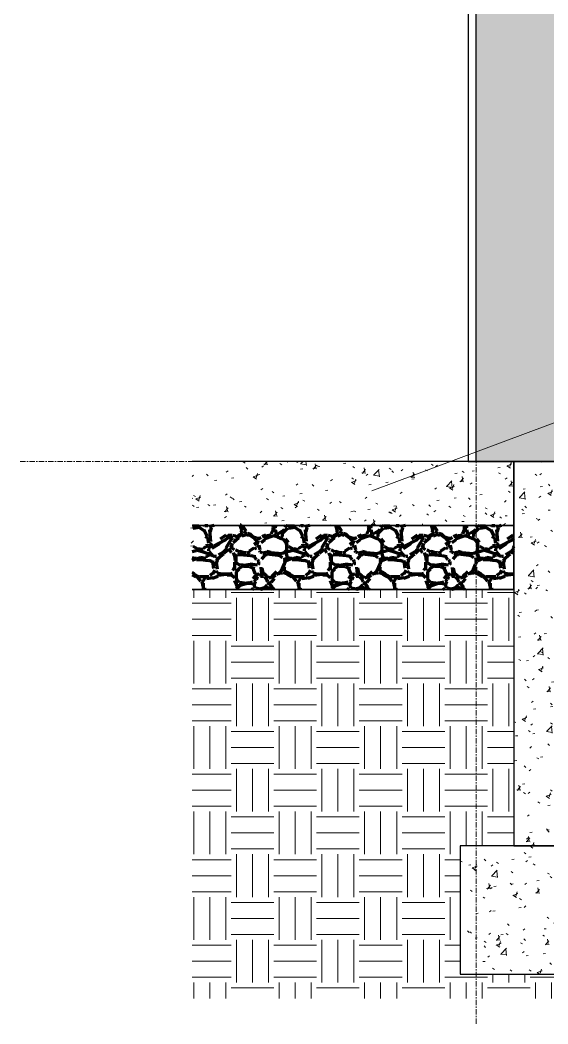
# Model space of a CAD drawing. Header units: inches. Extents: x 22745 to 23280, y -53 to 309.
# Drawn here: x 22744.6 to 22794, y -52.7 to 41.3 of the extents above; entities that cross this region are included whole.
import ezdxf

# ---------------------------------------------------------------- set-up
doc = ezdxf.new("R2010")
doc.units = ezdxf.units.IN
doc.header["$MEASUREMENT"] = 0
doc.linetypes.add('Grid Line 1_2_', pattern=[0.875, 0.5, -0.125, 0.125, -0.125])
for name, color, linetype, lineweight in [('A-ANNO-IDEN', 131, 'Continuous', 9), ('A-FLOR', 192, 'Continuous', 30), ('A-FLOR-LEVL', 51, 'Continuous', 9), ('A-FLOR-MCUT', 51, 'Continuous', 18), ('A-FLOR-PATT', 8, 'Continuous', 70), ('A-WALL', 113, 'Continuous', 30), ('A-WALL-PATT', 111, 'Continuous', 70), ('C-BLDG-PADS', 91, 'Continuous', 200), ('C-TOPO', 7, 'Continuous', 30), ('L-SITE-WALL', 31, 'Continuous', 30), ('S-FNDN', 32, 'Continuous', 30), ('S-GRID', 1, 'Continuous', 9)]:
    doc.layers.add(name, color=color, linetype=linetype, lineweight=lineweight)
pattern_1 = [(50, (22020.337, 107.706), (4.590705, -0.401868), [0.48, -5.28]), (355, (22020.337, 107.706), (-0.887837, 4.813698), [0.384, -4.224]), (100.451, (22020.719, 107.673), (3.70197, 4.412723), [0.408, -4.487]), (46.184, (22020.337, 108.986), (6.83066, -1.059043), [0.72, -7.92]), (96.636, (22020.906, 108.898), (5.981664, 6.234015), [0.612, -6.731]), (351.184, (22020.337, 108.986), (5.98208, 6.233824), [0.576, -6.336]), (21, (22020.977, 108.666), (3.820292, -2.5771), [0.48, -5.28]), (326, (22020.977, 108.666), (1.557207, 4.640587), [0.384, -4.224]), (71.451, (22021.295, 108.452), (5.377147, 2.064703), [0.408, -4.487]), (37.5, (22020.337, 107.706), (0.077972, 2.1307863), [0.211, -3.962, 0.211, -4.077, -4.24]), (37.5, (22020.337, 107.706), (0.077972, 2.1307863), [-8.461, 0.211, -4.029]), (7.5, (22020.337, 107.706), (1.683907, 2.5243905), [0.211, -2.234, 0.211, -3.866, -1.616]), (7.5, (22020.337, 107.706), (1.683907, 2.5243905), [-6.522, 0.211, -1.405]), (327.5, (22018.909, 107.706), (3.416527, -0.1442966), [0.211, -1.389, 0.211, -4.781, -6.624]), (327.5, (22018.909, 107.706), (3.416527, -0.1442966), [-6.592, 0.211, -6.413]), (317.5, (22018.269, 107.706), (3.732463, 0.640715), [0.211, -1.869, 0.211, -3.104, -4.704]), (317.5, (22018.269, 107.706), (3.732463, 0.640715), [-5.395, 0.211, -4.493])]
pattern_2 = [(0, (22020.337, 107.706), (4, 4), [4, -4]), (0, (22020.337, 109.206), (4, 4), [4, -4]), (0, (22020.337, 110.706), (4, 4), [4, -4]), (90, (22020.837, 111.206), (-4, 4), [4, -4]), (90, (22022.337, 111.206), (-4, 4), [4, -4]), (90, (22023.837, 111.206), (-4, 4), [4, -4])]

# ---------------------------------------------------------------- blocks, each defined once
blk = doc.blocks.new('Struct_Xcel_Sports Complex_rvt-1-Wall Section - One Story - Resin Panel _ Parapet')
at = {"layer": 'A-FLOR-PATT', "lineweight": 9}
h = blk.add_hatch(dxfattribs=at)
h.set_pattern_fill('FP_7', color=256, style=0, pattern_type=2)
h.set_pattern_definition(pattern_1)
h.paths.add_polyline_path([(22760.677, -6), (22790.803, -6), (22790.803, 0), (22760.677, 0)], flags=0)
at = {"layer": 'A-WALL-PATT', "lineweight": 9}
h = blk.add_hatch(dxfattribs=at)
h.set_pattern_fill('FP_7', color=8, style=0, pattern_type=2)
h.set_pattern_definition(pattern_1)
h.paths.add_polyline_path([(22790.803, -36), (22798.803, -36), (22798.803, 0), (22790.803, 0), (22790.803, -8.338)], flags=0)
at = {"layer": 'S-FNDN', "lineweight": 9}
h = blk.add_hatch(dxfattribs=at)
h.set_pattern_fill('FP_7', color=8, style=0, pattern_type=2)
h.set_pattern_definition(pattern_1)
h.paths.add_polyline_path([(22785.803, -48), (22803.803, -48), (22803.803, -36), (22785.803, -36)], flags=0)
at = {"layer": 'A-FLOR', "color": 7}
for p, q in [((22790.803, 0), (22760.677, 0)), ((22760.677, -6), (22790.803, -6))]:
    blk.add_line(p, q, dxfattribs=at)
at = {"layer": 'A-FLOR-MCUT', "color": 7, "lineweight": 30}
blk.add_line((22790.803, -6), (22790.803, 0), dxfattribs=at)
at = {"layer": 'A-WALL', "color": 7}
blk.add_line((22790.803, 0), (22790.803, -6), dxfattribs=at)
at = {"layer": 'L-SITE-WALL', "color": 7}
for p, q in [((22798.803, 0), (22790.803, 0)), ((22798.803, -36), (22798.803, 0)), ((22790.803, -6), (22790.803, -36)), ((22790.803, -36), (22798.803, -36))]:
    blk.add_line(p, q, dxfattribs=at)
at = {"layer": 'S-FNDN', "color": 7}
for p, q in [((22803.803, -36), (22785.803, -36)), ((22785.803, -36), (22785.803, -48)), ((22803.803, -48), (22803.803, -36)), ((22785.803, -48), (22803.803, -48))]:
    blk.add_line(p, q, dxfattribs=at)

msp = doc.modelspace()

# ---------------------------------------------------------------- hatches: boundary and pattern name
at = {"layer": 'A-WALL-PATT', "lineweight": 9}
h = msp.add_hatch(dxfattribs=at)
h.set_pattern_fill('FP_4', color=8, style=0, pattern_type=2)
h.set_pattern_definition([(161.57, (22020.417, 107.786), (-0.639728796, 0.00026097), [0, -4.554, 0.506, 0]), (18.43, (22020.257, 107.786), (-0.639728796, -0.00026097), [0, -4.554, 0.506, 0]), (108.43, (22020.417, 107.786), (0.320200546, -1.59982393), [1.518, -3.542]), (71.57, (22020.257, 107.786), (0.320200546, 1.59982393), [1.518, -3.542])])
h.paths.add_polyline_path([(22787.30281, 0), (22795.30281, 0), (22795.30281, 175.43512), (22787.30281, 175.43512), (22787.30281, 12.63365)], flags=0)
at = {"layer": 'C-BLDG-PADS'}
h = msp.add_hatch(dxfattribs=at)
h.set_pattern_fill('FP_8', color=253, style=0, pattern_type=2)
h.set_pattern_definition([(212.005, (22019.799, 109.05), (-26.8733981, -17.9159044), [0.845, -83.662]), (213.69, (22020.337, 109.408), (-8.957864, -8.957288), [0.646, -31.652]), (198.435, (22020.605, 109.498), (-17.91556, -8.958116), [0.283, -28.044]), (180, (22020.964, 109.498), (-1e-15, -8.958), [0.358, -8.599]), (161.565, (22021.232, 109.408), (-8.957784, -0.000308), [0.283, -28.044]), (333.435, (22021.322, 115.858), (8.957688, 8e-06), [0.401, -19.63]), (296.565, (22021.232, 116.037), (8.95768, -8.957696), [0.2, -19.83]), (270, (22021.232, 116.485), (8.958, 5e-16), [0.448, -8.51]), (186.34, (22021.322, 110.663), (-71.6621393, -8.957303), [0.811, -80.305]), (296.565, (22023.293, 116.216), (8.95768, -8.957696), [0.2, -19.83]), (303.69, (22023.114, 116.485), (8.957288, -8.957864), [0.323, -31.975]), (229.399, (22024.547, 112.544), (-44.7884875, -53.7473544), [0.826, -81.761]), (243.435, (22024.816, 113.081), (8e-06, -8.957688), [0.601, -19.429]), (213.69, (22027.951, 112.096), (-8.957864, -8.957288), [0.323, -31.975]), (33.69, (22025.263, 109.588), (8.957864, 8.957288), [0.323, -31.975]), (0, (22025.084, 109.588), (0, 8.958), [0.179, -8.779]), (333.435, (22024.905, 109.677), (8.957688, 8e-06), [0.2, -19.83]), (284.036, (22024.816, 110.035), (8.957939, -26.872743), [0.369, -36.564]), (270, (22024.816, 110.215), (8.958, 5e-16), [0.179, -8.779]), (243.435, (22024.816, 110.394), (8e-06, -8.957688), [0.2, -19.83]), (135, (22024.816, 110.483), (-8.95763, 0), [0.127, -12.542]), (90, (22024.816, 110.394), (-8.958, 5e-16), [0.09, -8.868]), (18.435, (22028.04, 114.514), (17.91556, 8.958116), [0.567, -27.76]), (6.34, (22028.578, 114.694), (71.6621393, 8.957303), [0.811, -80.305]), (180, (22028.22, 112.544), (-1e-15, -8.958), [0.537, -8.42]), (197.354, (22029.653, 112.992), (-26.87350694, -8.9574251), [1.502, -148.658]), (198.435, (22029.921, 113.081), (-17.91556, -8.958116), [0.283, -28.044]), (213.69, (22030.19, 113.26), (-8.957864, -8.957288), [0.323, -31.975]), (251.565, (22030.28, 113.529), (0.000308, -8.957784), [0.283, -28.044]), (243.435, (22030.369, 113.708), (8e-06, -8.957688), [0.2, -19.83]), (270, (22030.369, 113.887), (8.958, 5e-16), [0.179, -8.779]), (293.199, (22030.101, 114.514), (8.9578529, -17.9159109), [0.682, -67.538]), (315, (22029.832, 114.783), (8.95763, 0), [0.38, -12.288]), (0, (22029.384, 114.783), (0, 8.958), [0.448, -8.51]), (341.565, (22027.413, 112.633), (8.957784, 0.000308), [0.283, -28.044]), (303.69, (22027.234, 112.902), (8.957288, -8.957864), [0.323, -31.975]), (279.462, (22027.145, 113.439), (8.957849, -44.788746), [0.545, -53.943]), (270, (22027.145, 113.977), (8.958, 5e-16), [0.537, -8.42]), (239.036, (22027.413, 114.425), (-8.9579617, -17.9152186), [0.522, -51.71]), (188.13, (22028.04, 114.514), (-53.746354, -8.9578155), [0.633, -62.708]), (116.565, (22021.412, 114.246), (-8.95768, 8.957696), [0.2, -19.83]), (135, (22021.591, 114.066), (-8.95763, 0), [0.253, -12.415]), (168.69, (22022.039, 113.977), (-8.9579967, -0.0001856), [0.457, -45.219]), (191.31, (22022.487, 114.066), (-35.8309957, -8.958039), [0.457, -45.219]), (194.036, (22022.845, 114.156), (-26.872743, -8.957939), [0.369, -36.564]), (236.31, (22023.024, 114.425), (-8.957832, -17.9148854), [0.323, -31.975]), (236.31, (22023.203, 114.694), (-8.957832, -17.9148854), [0.323, -31.975]), (270, (22023.203, 114.962), (8.958, 5e-16), [0.269, -8.689]), (291.801, (22023.024, 115.41), (8.957258, -17.9157645), [0.482, -47.757]), (116.565, (22023.114, 113.529), (-8.95768, 8.957696), [0.401, -19.63]), (168.69, (22023.561, 113.439), (-8.9579967, -0.0001856), [0.457, -45.219]), (194.036, (22023.92, 113.529), (-26.872743, -8.957939), [0.369, -36.564]), (225, (22024.189, 113.798), (0, -8.95763), [0.38, -12.288]), (251.565, (22024.278, 114.066), (0.000308, -8.957784), [0.283, -28.044]), (296.565, (22024.099, 114.425), (8.95768, -8.957696), [0.401, -19.63]), (315, (22023.92, 114.604), (8.95763, 0), [0.253, -12.415]), (326.31, (22023.651, 114.783), (17.9148854, -8.957832), [0.323, -31.975]), (0, (22023.472, 114.783), (0, 8.958), [0.179, -8.779]), (33.69, (22023.203, 114.604), (8.957864, 8.957288), [0.323, -31.975]), (71.565, (22023.114, 114.335), (-0.000308, 8.957784), [0.283, -28.044]), (63.435, (22023.024, 114.156), (-8e-06, 8.957688), [0.2, -19.83]), (71.565, (22022.934, 113.887), (-0.000308, 8.957784), [0.283, -28.044]), (104.036, (22022.934, 113.529), (-8.957939, 26.872743), [0.369, -36.564]), (45, (22022.755, 113.35), (0, 8.95763), [0.253, -12.415]), (18.435, (22022.487, 113.26), (17.91556, 8.958116), [0.283, -28.044]), (0, (22022.039, 113.26), (0, 8.958), [0.448, -8.51]), (14.036, (22021.68, 113.171), (26.872743, 8.957939), [0.369, -36.564]), (341.565, (22021.412, 113.26), (8.957784, 0.000308), [0.283, -28.044]), (270, (22021.412, 113.529), (8.958, 5e-16), [0.269, -8.689]), (225, (22021.68, 113.798), (0, -8.95763), [0.38, -12.288]), (198.435, (22022.218, 113.977), (-17.91556, -8.958116), [0.567, -27.76]), (180, (22022.666, 113.977), (-1e-15, -8.958), [0.448, -8.51]), (153.435, (22022.845, 113.887), (-8.957688, -8e-06), [0.2, -19.83]), (206.565, (22026.249, 112.454), (-8.957696, -8.95768), [0.2, -19.83]), (146.31, (22026.518, 112.275), (-17.9148854, 8.957832), [0.323, -31.975]), (119.745, (22026.876, 111.648), (-26.8730863, 44.7883908), [0.722, -71.498]), (95.711, (22026.965, 110.752), (-8.9579968, 80.6197401), [0.9, -89.124]), (90, (22026.965, 110.663), (-8.958, 5e-16), [0.09, -8.868]), (63.435, (22026.876, 110.483), (-8e-06, 8.957688), [0.2, -19.83]), (26.565, (22026.697, 110.394), (8.957696, 8.95768), [0.2, -19.83]), (0, (22026.428, 110.394), (0, 8.958), [0.269, -8.689]), (0, (22026.338, 110.394), (0, 8.958), [0.09, -8.868]), (0, (22026.159, 110.394), (0, 8.958), [0.179, -8.779]), (326.31, (22025.89, 110.573), (17.9148854, -8.957832), [0.323, -31.975]), (333.435, (22025.711, 110.663), (8.957688, 8e-06), [0.2, -19.83]), (284.036, (22025.622, 111.021), (8.957939, -26.872743), [0.369, -36.564]), (270, (22025.622, 111.2), (8.958, 5e-16), [0.179, -8.779]), (270, (22025.622, 111.469), (8.958, 5e-16), [0.269, -8.689]), (258.69, (22025.711, 111.917), (0.0001856, -8.9579967), [0.457, -45.219]), (231.34, (22026.07, 112.365), (-26.8734076, -35.8310124), [0.574, -56.784]), (270, (22027.951, 112.185), (8.958, 5e-16), [0.09, -8.868]), (270, (22027.951, 112.275), (8.958, 5e-16), [0.09, -8.868]), (326.31, (22027.682, 112.454), (17.9148854, -8.957832), [0.323, -31.975]), (333.435, (22027.145, 112.723), (8.957688, 8e-06), [0.601, -19.429]), (0, (22026.697, 112.723), (0, 8.958), [0.448, -8.51]), (63.435, (22026.607, 112.544), (-8e-06, 8.957688), [0.2, -19.83]), (90, (22026.607, 112.185), (-8.958, 5e-16), [0.358, -8.599]), (135, (22026.876, 111.917), (-8.95763, 0), [0.38, -12.288]), (161.565, (22027.145, 111.827), (-8.957784, -0.000308), [0.283, -28.044]), (180, (22027.413, 111.827), (-1e-15, -8.958), [0.269, -8.689]), (198.435, (22027.682, 111.917), (-17.91556, -8.958116), [0.283, -28.044]), (351.87, (22024.189, 116.754), (8.958053, 0.0001574), [1.267, -62.074]), (14.036, (22023.83, 116.664), (26.872743, 8.957939), [0.369, -36.564]), (53.13, (22023.561, 116.306), (17.915248, 26.873568), [0.448, -44.341]), (95.194, (22023.651, 115.321), (-8.9571172, 89.5779449), [0.989, -97.952]), (101.31, (22023.741, 114.873), (-8.958039, 35.8309957), [0.457, -45.219]), (143.13, (22024.099, 114.604), (-26.873568, 17.915248), [0.448, -44.341]), (161.565, (22024.368, 114.514), (-8.957784, -0.000308), [0.283, -28.044]), (198.435, (22024.636, 114.604), (-17.91556, -8.958116), [0.283, -28.044]), (225, (22025.084, 115.052), (0, -8.95763), [0.633, -12.035]), (228.814, (22025.711, 115.768), (-53.7462873, -62.7043378), [0.952, -94.27]), (251.565, (22025.801, 116.037), (0.000308, -8.957784), [0.283, -28.044]), (270, (22025.801, 116.127), (8.958, 5e-16), [0.09, -8.868]), (288.435, (22025.711, 116.395), (8.958116, -17.91556), [0.283, -28.044]), (326.31, (22025.443, 116.575), (17.9148854, -8.957832), [0.323, -31.975]), (90, (22021.322, 114.425), (-8.958, 5e-16), [0.627, -8.331]), (338.199, (22022.576, 115.589), (26.8731506, -8.9579367), [0.482, -47.757]), (0, (22022.039, 115.589), (0, 8.958), [0.537, -8.42]), (30.964, (22021.591, 115.321), (26.8732377, 17.915371), [0.522, -51.71]), (45, (22021.322, 115.052), (0, 8.95763), [0.38, -12.288]), (90, (22019.889, 111.558), (-8.958, 5e-16), [0.627, -8.331]), (116.565, (22020.158, 111.021), (-8.95768, 8.957696), [0.601, -19.429]), (153.435, (22020.695, 110.752), (-8.957688, -8e-06), [0.601, -19.429]), (180, (22021.143, 110.752), (-1e-15, -8.958), [0.448, -8.51]), (218.66, (22021.591, 111.11), (-8.9579408, -8.9580008), [0.574, -56.784]), (231.34, (22021.949, 111.558), (-26.8734076, -35.8310124), [0.574, -56.784]), (213.69, (22022.487, 111.917), (-8.957864, -8.957288), [0.646, -31.652]), (239.036, (22022.755, 112.365), (-8.9579617, -17.9152186), [0.522, -51.71]), (270, (22022.755, 112.544), (8.958, 5e-16), [0.179, -8.779]), (270, (22022.755, 112.812), (8.958, 5e-16), [0.269, -8.689]), (315, (22022.487, 113.081), (8.95763, 0), [0.38, -12.288]), (350.538, (22021.949, 113.171), (8.9579364, 0.0003792), [0.545, -53.943]), (14.036, (22021.232, 112.992), (26.872743, 8.957939), [0.739, -36.195]), (18.435, (22020.426, 112.723), (17.91556, 8.958116), [0.85, -27.477]), (45, (22020.158, 112.454), (0, 8.95763), [0.38, -12.288]), (45, (22019.889, 112.185), (0, 8.95763), [0.38, -12.288]), (108.435, (22021.859, 110.215), (-8.958116, 17.91556), [0.567, -27.76]), (126.87, (22022.128, 109.856), (-8.958216, 8.957584), [0.448, -44.341]), (146.31, (22022.397, 109.677), (-17.9148854, 8.957832), [0.323, -31.975]), (161.565, (22022.666, 109.588), (-8.957784, -0.000308), [0.283, -28.044]), (135, (22022.934, 109.319), (-8.95763, 0), [0.38, -12.288]), (161.565, (22023.203, 109.229), (-8.957784, -0.000308), [0.283, -28.044]), (180, (22023.472, 109.229), (-1e-15, -8.958), [0.269, -8.689]), (206.565, (22023.651, 109.319), (-8.957696, -8.95768), [0.2, -19.83]), (206.565, (22024.009, 109.498), (-8.957696, -8.95768), [0.401, -19.63]), (189.462, (22024.547, 109.588), (-44.788746, -8.957849), [0.545, -53.943]), (243.435, (22024.726, 109.946), (8e-06, -8.957688), [0.401, -19.63]), (270, (22024.726, 110.035), (8.958, 5e-16), [0.09, -8.868]), (270, (22024.726, 110.215), (8.958, 5e-16), [0.179, -8.779]), (326.31, (22024.457, 110.752), (17.9148854, -8.957832), [0.323, -31.975]), (327.995, (22023.741, 111.2), (44.7895422, -26.8727667), [0.845, -83.662]), (329.036, (22023.293, 111.469), (17.9152186, -8.9579617), [0.522, -51.71]), (341.565, (22022.755, 111.648), (8.957784, 0.000308), [0.567, -27.76]), (0, (22022.397, 111.648), (0, 8.958), [0.358, -8.599]), (33.69, (22022.128, 111.469), (8.957864, 8.957288), [0.323, -31.975]), (53.13, (22021.859, 111.11), (17.915248, 26.873568), [0.448, -44.341]), (63.435, (22021.68, 110.752), (-8e-06, 8.957688), [0.401, -19.63]), (225, (22025.801, 110.035), (0, -8.95763), [0.38, -12.288]), (236.31, (22025.98, 110.304), (-8.957832, -17.9148854), [0.323, -31.975]), (270, (22025.98, 110.394), (8.958, 5e-16), [0.09, -8.868]), (315, (22025.801, 110.573), (8.95763, 0), [0.253, -12.415]), (333.435, (22025.443, 110.752), (8.957688, 8e-06), [0.401, -19.63]), (18.435, (22024.905, 110.573), (17.91556, 8.958116), [0.567, -27.76]), (75.964, (22024.816, 110.215), (-0.000523, 8.957568), [0.369, -36.564]), (71.565, (22020.785, 108.513), (-0.000308, 8.957784), [0.283, -28.044]), (135, (22020.964, 108.334), (-8.95763, 0), [0.253, -12.415]), (146.31, (22021.232, 108.154), (-17.9148854, 8.957832), [0.323, -31.975]), (153.435, (22021.591, 107.975), (-8.957688, -8e-06), [0.401, -19.63]), (180, (22021.68, 107.975), (-1e-15, -8.958), [0.09, -8.868]), (161.565, (22021.949, 107.886), (-8.957784, -0.000308), [0.283, -28.044]), (180, (22022.307, 107.886), (-1e-15, -8.958), [0.358, -8.599]), (198.435, (22022.576, 107.975), (-17.91556, -8.958116), [0.283, -28.044]), (210.964, (22023.024, 108.244), (-26.8732377, -17.915371), [0.522, -51.71]), (206.565, (22023.203, 108.334), (-8.957696, -8.95768), [0.2, -19.83]), (251.565, (22023.293, 108.602), (0.000308, -8.957784), [0.283, -28.044]), (303.69, (22023.114, 108.871), (8.957288, -8.957864), [0.323, -31.975]), (306.87, (22022.845, 109.229), (8.958216, -8.957584), [0.448, -44.341]), (323.13, (22022.487, 109.498), (26.873568, -17.915248), [0.448, -44.341]), (345.964, (22022.128, 109.588), (8.957568, 0.000523), [0.369, -36.564]), (18.435, (22021.859, 109.498), (17.91556, 8.958116), [0.283, -28.044]), (30.964, (22021.412, 109.229), (26.8732377, 17.915371), [0.522, -51.71]), (39.806, (22020.874, 108.781), (8.9575211, 8.9577832), [0.7, -69.263]), (135, (22023.561, 107.975), (-8.95763, 0), [0.127, -12.542]), (153.435, (22023.741, 107.886), (-8.957688, -8e-06), [0.2, -19.83]), (191.31, (22024.189, 107.975), (-35.8309957, -8.958039), [0.457, -45.219]), (165.964, (22024.547, 107.886), (-8.957568, -0.000523), [0.369, -36.564]), (175.236, (22025.622, 107.796), (-8.9579498, -2.7e-05), [1.079, -106.787]), (206.565, (22025.801, 107.886), (-8.957696, -8.95768), [0.2, -19.83]), (225, (22025.98, 108.065), (0, -8.95763), [0.253, -12.415]), (270, (22025.98, 108.513), (8.958, 5e-16), [0.448, -8.51]), (270, (22025.98, 108.781), (8.958, 5e-16), [0.269, -8.689]), (308.66, (22025.622, 109.229), (8.9580008, -8.9579408), [0.574, -56.784]), (338.199, (22025.174, 109.408), (26.8731506, -8.9579367), [0.482, -47.757]), (348.69, (22024.726, 109.498), (8.9579967, 0.0001856), [0.457, -45.219]), (18.435, (22023.92, 109.229), (17.91556, 8.958116), [0.85, -27.477]), (36.87, (22023.561, 108.961), (8.957584, 8.958216), [0.448, -44.341]), (68.199, (22023.382, 108.513), (8.9579367, 26.8731506), [0.482, -47.757]), (101.31, (22023.472, 108.065), (-8.958039, 35.8309957), [0.457, -45.219]), (348.69, (22022.666, 116.575), (8.9579967, 0.0001856), [0.457, -45.219]), (354.806, (22021.68, 116.664), (8.9577878, 6.706e-05), [0.989, -97.952]), (0, (22021.412, 116.664), (0, 8.958), [0.269, -8.689]), (45, (22021.232, 116.485), (0, 8.95763), [0.253, -12.415]), (180, (22021.949, 115.679), (-1e-15, -8.958), [0.269, -8.689]), (188.13, (22022.576, 115.768), (-53.746354, -8.9578155), [0.633, -62.708]), (172.875, (22023.293, 115.679), (-8.9581606, 0.0001215), [0.722, -71.498]), (225, (22023.382, 115.768), (0, -8.95763), [0.127, -12.542]), (270, (22023.382, 116.037), (8.958, 5e-16), [0.269, -8.689]), (161.565, (22026.249, 116.306), (-8.957784, -0.000308), [0.283, -28.044]), (180, (22026.607, 116.306), (-1e-15, -8.958), [0.358, -8.599]), (198.435, (22026.876, 116.395), (-17.91556, -8.958116), [0.283, -28.044]), (170.538, (22027.413, 116.306), (-8.9579364, -0.0003792), [0.545, -53.943]), (213.69, (22027.682, 116.485), (-8.957864, -8.957288), [0.323, -31.975]), (270, (22027.682, 116.575), (8.958, 5e-16), [0.09, -8.868]), (296.565, (22027.592, 116.754), (8.95768, -8.957696), [0.2, -19.83]), (341.565, (22027.055, 116.933), (8.957784, 0.000308), [0.567, -27.76]), (341.565, (22026.518, 117.112), (8.957784, 0.000308), [0.567, -27.76]), (14.036, (22026.159, 117.023), (26.872743, 8.957939), [0.369, -36.564]), (45, (22025.89, 116.754), (0, 8.95763), [0.38, -12.288]), (104.036, (22025.98, 116.395), (-8.957939, 26.872743), [0.369, -36.564]), (0, (22018.993, 108.602), (0, 8.958), [0.09, -8.868]), (315, (22018.814, 108.781), (8.95763, 0), [0.253, -12.415]), (274.764, (22018.724, 109.856), (8.958483, -98.5353989), [1.079, -106.787]), (255.964, (22018.814, 110.215), (0.000523, -8.957568), [0.369, -36.564]), (225, (22018.993, 110.394), (0, -8.95763), [0.253, -12.415]), (198.435, (22019.799, 110.663), (-17.91556, -8.958116), [0.85, -27.477]), (180, (22019.889, 110.663), (-1e-15, -8.958), [0.09, -8.868]), (171.87, (22020.516, 110.573), (-8.958053, -0.0001574), [0.633, -62.708]), (146.31, (22021.591, 110.483), (-17.9148854, 8.957832), [0.323, -31.975]), (108.435, (22021.77, 109.946), (-8.958116, 17.91556), [0.567, -27.76]), (90, (22021.77, 109.856), (-8.958, 5e-16), [0.09, -8.868]), (71.565, (22021.68, 109.588), (-0.000308, 8.957784), [0.283, -28.044]), (26.565, (22021.501, 109.498), (8.957696, 8.95768), [0.2, -19.83]), (18.435, (22021.232, 109.408), (17.91556, 8.958116), [0.283, -28.044]), (126.87, (22026.07, 108.781), (-8.958216, 8.957584), [0.448, -44.341]), (123.69, (22026.249, 108.513), (-8.957288, 8.957864), [0.323, -31.975]), (149.036, (22026.697, 108.244), (-17.9152186, 8.9579617), [0.522, -51.71]), (168.69, (22027.145, 108.154), (-8.9579967, -0.0001856), [0.457, -45.219]), (213.69, (22027.413, 108.334), (-8.957864, -8.957288), [0.323, -31.975]), (251.565, (22027.503, 108.602), (0.000308, -8.957784), [0.283, -28.044]), (270, (22027.503, 108.692), (8.958, 5e-16), [0.09, -8.868]), (279.462, (22027.413, 109.229), (8.957849, -44.788746), [0.545, -53.943]), (243.435, (22027.503, 109.408), (8e-06, -8.957688), [0.2, -19.83]), (270, (22027.503, 109.498), (8.958, 5e-16), [0.09, -8.868]), (296.565, (22027.234, 110.035), (8.95768, -8.957696), [0.601, -19.429]), (329.036, (22026.786, 110.304), (17.9152186, -8.9579617), [0.522, -51.71]), (8.13, (22026.159, 110.215), (53.746354, 8.9578155), [0.633, -62.708]), (45, (22025.801, 109.856), (0, 8.95763), [0.507, -12.161]), (45, (22025.622, 109.677), (0, 8.95763), [0.253, -12.415]), (90, (22025.622, 109.408), (-8.958, 5e-16), [0.269, -8.689]), (123.69, (22025.801, 109.14), (-8.957288, 8.957864), [0.323, -31.975]), (101.31, (22027.145, 110.752), (-8.958039, 35.8309957), [0.457, -45.219]), (108.435, (22027.234, 110.483), (-8.958116, 17.91556), [0.283, -28.044]), (135, (22027.324, 110.394), (-8.95763, 0), [0.127, -12.542]), (180, (22027.592, 110.394), (-1e-15, -8.958), [0.269, -8.689]), (213.69, (22027.861, 110.573), (-8.957864, -8.957288), [0.323, -31.975]), (187.125, (22028.578, 110.663), (-62.7041502, -8.9576466), [0.722, -71.498]), (236.31, (22028.757, 110.931), (-8.957832, -17.9148854), [0.323, -31.975]), (270, (22028.757, 111.021), (8.958, 5e-16), [0.09, -8.868]), (288.435, (22028.667, 111.29), (8.958116, -17.91556), [0.283, -28.044]), (285.945, (22028.488, 111.917), (8.9570967, -26.8732826), [0.652, -64.561]), (315, (22028.309, 112.096), (8.95763, 0), [0.253, -12.415]), (18.435, (22028.04, 112.006), (17.91556, 8.958116), [0.283, -28.044]), (29.745, (22027.413, 111.648), (44.7883908, 26.8730863), [0.722, -71.498]), (18.435, (22027.145, 111.558), (17.91556, 8.958116), [0.283, -28.044]), (75.964, (22027.055, 111.2), (-0.000523, 8.957568), [0.369, -36.564]), (180, (22024.457, 113.529), (-1e-15, -8.958), [0.269, -8.689]), (180, (22024.636, 113.529), (-1e-15, -8.958), [0.179, -8.779]), (135, (22024.816, 113.35), (-8.95763, 0), [0.253, -12.415]), (90, (22024.816, 113.081), (-8.958, 5e-16), [0.269, -8.689]), (26.565, (22023.472, 111.648), (8.957696, 8.95768), [0.601, -19.429]), (341.565, (22023.203, 111.737), (8.957784, 0.000308), [0.283, -28.044]), (300.964, (22022.934, 112.185), (17.915371, -26.8732377), [0.522, -51.71]), (71.565, (22024.636, 112.454), (-0.000308, 8.957784), [0.283, -28.044]), (90, (22024.636, 112.006), (-8.958, 5e-16), [0.448, -8.51]), (123.69, (22024.816, 111.737), (-8.957288, 8.957864), [0.323, -31.975]), (153.435, (22025.174, 111.558), (-8.957688, -8e-06), [0.401, -19.63]), (198.435, (22025.443, 111.648), (-17.91556, -8.958116), [0.283, -28.044]), (243.435, (22025.532, 111.827), (8e-06, -8.957688), [0.2, -19.83]), (255.964, (22025.622, 112.185), (0.000523, -8.957568), [0.369, -36.564]), (251.565, (22025.711, 112.454), (0.000308, -8.957784), [0.283, -28.044]), (291.801, (22025.532, 112.902), (8.957258, -17.9157645), [0.482, -47.757]), (323.13, (22025.174, 113.171), (26.873568, -17.915248), [0.448, -44.341]), (18.435, (22024.905, 113.081), (17.91556, 8.958116), [0.283, -28.044]), (63.435, (22024.726, 112.723), (-8e-06, 8.957688), [0.401, -19.63]), (135, (22024.009, 111.11), (-8.95763, 0), [0.38, -12.288]), (149.036, (22024.457, 110.842), (-17.9152186, 8.9579617), [0.522, -51.71]), (146.31, (22024.726, 110.663), (-17.9148854, 8.957832), [0.323, -31.975]), (180, (22024.905, 110.663), (-1e-15, -8.958), [0.179, -8.779]), (210.964, (22025.353, 110.931), (-26.8732377, -17.915371), [0.522, -51.71]), (243.435, (22025.443, 111.11), (8e-06, -8.957688), [0.2, -19.83]), (303.69, (22025.263, 111.379), (8.957288, -8.957864), [0.323, -31.975]), (321.34, (22024.816, 111.737), (35.8310124, -26.8734076), [0.574, -56.784]), (345.964, (22024.457, 111.827), (8.957568, 0.000523), [0.369, -36.564]), (11.31, (22024.009, 111.737), (35.8309957, 8.958039), [0.457, -45.219]), (26.565, (22023.83, 111.648), (8.957696, 8.95768), [0.2, -19.83]), (71.565, (22023.741, 111.379), (-0.000308, 8.957784), [0.283, -28.044]), (15.945, (22023.561, 113.35), (26.8732826, 8.9570967), [0.652, -64.561]), (29.745, (22022.934, 112.992), (44.7883908, 26.8730863), [0.722, -71.498]), (63.435, (22022.845, 112.812), (-8e-06, 8.957688), [0.2, -19.83]), (90, (22022.845, 112.544), (-8.958, 5e-16), [0.269, -8.689]), (104.036, (22022.934, 112.185), (-8.957939, 26.872743), [0.369, -36.564]), (120.964, (22023.203, 111.737), (-17.915371, 26.8732377), [0.522, -51.71]), (153.435, (22028.22, 116.485), (-8.957688, -8e-06), [0.2, -19.83]), (180, (22028.399, 116.485), (-1e-15, -8.958), [0.179, -8.779]), (209.745, (22029.026, 116.843), (-44.7883908, -26.8730863), [0.722, -71.498]), (225, (22029.384, 117.202), (0, -8.95763), [0.507, -12.161]), (239.036, (22029.653, 117.65), (-8.9579617, -17.9152186), [0.522, -51.71]), (239.036, (22029.921, 118.097), (-8.9579617, -17.9152186), [0.522, -51.71]), (270, (22029.921, 118.187), (8.958, 5e-16), [0.09, -8.868]), (333.435, (22029.742, 118.277), (8.957688, 8e-06), [0.2, -19.83]), (0, (22029.474, 118.277), (0, 8.958), [0.269, -8.689]), (45, (22029.205, 118.008), (0, 8.95763), [0.38, -12.288]), (26.565, (22028.13, 117.47), (8.957696, 8.95768), [1.202, -18.828]), (30.964, (22027.682, 117.202), (26.8732377, 17.915371), [0.522, -51.71]), (90, (22027.682, 117.023), (-8.958, 5e-16), [0.179, -8.779]), (128.66, (22028.04, 116.575), (-8.9580008, 8.9579408), [0.574, -56.784]), (255.964, (22027.055, 113.619), (0.000523, -8.957568), [0.369, -36.564]), (281.31, (22026.965, 114.066), (8.958039, -35.8309957), [0.457, -45.219]), (309.806, (22026.518, 114.604), (8.9577832, -8.9575211), [0.7, -69.263]), (329.036, (22026.07, 114.873), (17.9152186, -8.9579617), [0.522, -51.71]), (345.964, (22025.711, 114.962), (8.957568, 0.000523), [0.369, -36.564]), (0, (22025.353, 114.962), (0, 8.958), [0.358, -8.599]), (26.565, (22024.995, 114.783), (8.957696, 8.95768), [0.401, -19.63]), (45, (22024.726, 114.514), (0, 8.95763), [0.38, -12.288]), (53.13, (22024.457, 114.156), (17.915248, 26.873568), [0.448, -44.341]), (90, (22024.457, 113.887), (-8.958, 5e-16), [0.269, -8.689]), (135, (22024.726, 113.619), (-8.95763, 0), [0.38, -12.288]), (144.462, (22025.353, 113.171), (-26.8730984, 17.9160047), [0.771, -76.287]), (135, (22025.801, 112.723), (-8.95763, 0), [0.633, -12.035]), (153.435, (22026.159, 112.544), (-8.957688, -8e-06), [0.401, -19.63]), (206.565, (22026.518, 112.723), (-8.957696, -8.95768), [0.401, -19.63]), (230.194, (22026.965, 113.26), (-35.8312, -44.7884408), [0.7, -69.263]), (66.801, (22025.801, 115.41), (17.9161637, 44.7888901), [0.682, -67.538]), (90, (22025.801, 115.141), (-8.958, 5e-16), [0.269, -8.689]), (153.435, (22025.98, 115.052), (-8.957688, -8e-06), [0.2, -19.83]), (153.435, (22026.338, 114.873), (-8.957688, -8e-06), [0.401, -19.63]), (149.036, (22026.786, 114.604), (-17.9152186, 8.9579617), [0.522, -51.71]), (180, (22027.234, 114.604), (-1e-15, -8.958), [0.448, -8.51]), (180, (22027.772, 114.604), (-1e-15, -8.958), [0.537, -8.42]), (213.69, (22028.04, 114.783), (-8.957864, -8.957288), [0.323, -31.975]), (243.435, (22028.22, 115.141), (8e-06, -8.957688), [0.401, -19.63]), (277.125, (22028.13, 115.858), (8.9576466, -62.7041502), [0.722, -71.498]), (315, (22027.951, 116.037), (8.95763, 0), [0.253, -12.415]), (341.565, (22027.682, 116.127), (8.957784, 0.000308), [0.283, -28.044]), (352.875, (22026.965, 116.216), (8.9581606, -0.0001215), [0.722, -71.498]), (0, (22026.518, 116.216), (0, 8.958), [0.448, -8.51]), (21.801, (22026.07, 116.037), (17.9157645, 8.957258), [0.482, -47.757]), (90, (22030.101, 115.589), (-8.958, 5e-16), [0.358, -8.599]), (90, (22030.101, 115.231), (-8.958, 5e-16), [0.358, -8.599]), (56.31, (22029.921, 114.962), (8.957832, 17.9148854), [0.323, -31.975]), (18.435, (22029.653, 114.873), (17.91556, 8.958116), [0.283, -28.044]), (0, (22028.757, 114.873), (0, 8.958), [0.896, -8.062]), (341.565, (22028.488, 114.962), (8.957784, 0.000308), [0.283, -28.044]), (296.565, (22028.399, 115.141), (8.95768, -8.957696), [0.2, -19.83]), (278.13, (22028.309, 115.768), (8.9578155, -53.746354), [0.633, -62.708]), (270, (22028.309, 115.858), (8.958, 5e-16), [0.09, -8.868]), (251.565, (22028.399, 116.127), (0.000308, -8.957784), [0.283, -28.044]), (225, (22028.667, 116.395), (0, -8.95763), [0.38, -12.288]), (218.66, (22029.115, 116.754), (-8.9579408, -8.9580008), [0.574, -56.784]), (225, (22029.384, 117.023), (0, -8.95763), [0.38, -12.288]), (206.565, (22029.563, 117.112), (-8.957696, -8.95768), [0.2, -19.83]), (180, (22029.742, 117.112), (-1e-15, -8.958), [0.179, -8.779]), (123.69, (22029.921, 116.843), (-8.957288, 8.957864), [0.323, -31.975]), (108.435, (22030.011, 116.575), (-8.958116, 17.91556), [0.283, -28.044]), (98.13, (22030.101, 115.948), (-8.9578155, 53.746354), [0.633, -62.708])])
h.paths.add_polyline_path([(22760.67724, -12), (22790.80281, -12), (22790.80281, -6), (22760.67724, -6), (22760.67724, -8.33785)], flags=0)
at = {"layer": 'C-TOPO', "lineweight": 9}
h = msp.add_hatch(dxfattribs=at)
h.set_pattern_fill('FP_1', color=8, style=0, pattern_type=2)
h.set_pattern_definition(pattern_2)
h.paths.add_polyline_path([(22793.98751, -50.28085), (22813.87324, -50.28085), (22813.87324, -9), (22800.80281, -9), (22800.80281, -36), (22803.80281, -36), (22803.80281, -48), (22790.80281, -48), (22790.80281, -50.28085), (22792.61033, -50.28085)], flags=0)
h = msp.add_hatch(dxfattribs=at)
h.set_pattern_fill('FP_1', color=8, style=0, pattern_type=2)
h.set_pattern_definition(pattern_2)
h.paths.add_polyline_path([(22790.80281, -50.28085), (22790.80281, -48), (22785.80281, -48), (22785.80281, -36), (22790.80281, -36), (22790.80281, -12.00628), (22760.67724, -12.00628), (22760.67724, -50.28085), (22785.80281, -50.28085)], flags=0)

# ---------------------------------------------------------------- linework, layer by layer
at = {"layer": 'A-ANNO-IDEN', "color": 153}
msp.add_line((22777.50171, -2.74558), (22814.89258, 11.1645), dxfattribs=at)
at = {"layer": 'A-FLOR-LEVL', "linetype": 'Grid Line 1_2_'}
msp.add_line((22744.55689, 0), (22829.98974, 0), dxfattribs=at)
at = {"layer": 'A-WALL', "color": 7}
for p, q in [((22787.30281, 0), (22787.30281, 241.75)), ((22786.55281, 173.43338), (22786.55281, 0)), ((22786.55281, 0), (22798.61531, 0))]:
    msp.add_line(p, q, dxfattribs=at)
at = {"layer": 'C-BLDG-PADS', "color": 7, "lineweight": 30}
for p, q in [((22790.80281, -6), (22760.67724, -6)), ((22790.80281, -12), (22790.80281, -6)), ((22760.67724, -12), (22790.80281, -12))]:
    msp.add_line(p, q, dxfattribs=at)
at = {"layer": 'C-TOPO'}
msp.add_line((22790.80281, -12.00628), (22760.67724, -12.00628), dxfattribs=at)
at = {"layer": 'C-TOPO', "color": 43, "lineweight": 18}
msp.add_line((22790.80225, -12.00628), (22760.67724, -12.00628), dxfattribs=at)
at = {"layer": 'S-GRID', "linetype": 'Grid Line 1_2_'}
msp.add_line((22787.30281, -52.66761), (22787.30281, 301.37399), dxfattribs=at)
msp.add_line((22787.30281, -52.66761), (22787.30281, 301.37399), dxfattribs=at)

# ---------------------------------------------------------------- block references
at = {"lineweight": 5}
msp.add_blockref('Struct_Xcel_Sports Complex_rvt-1-Wall Section - One Story - Resin Panel _ Parapet', (0, 0), dxfattribs=at)

doc.saveas('drawing.dxf')
